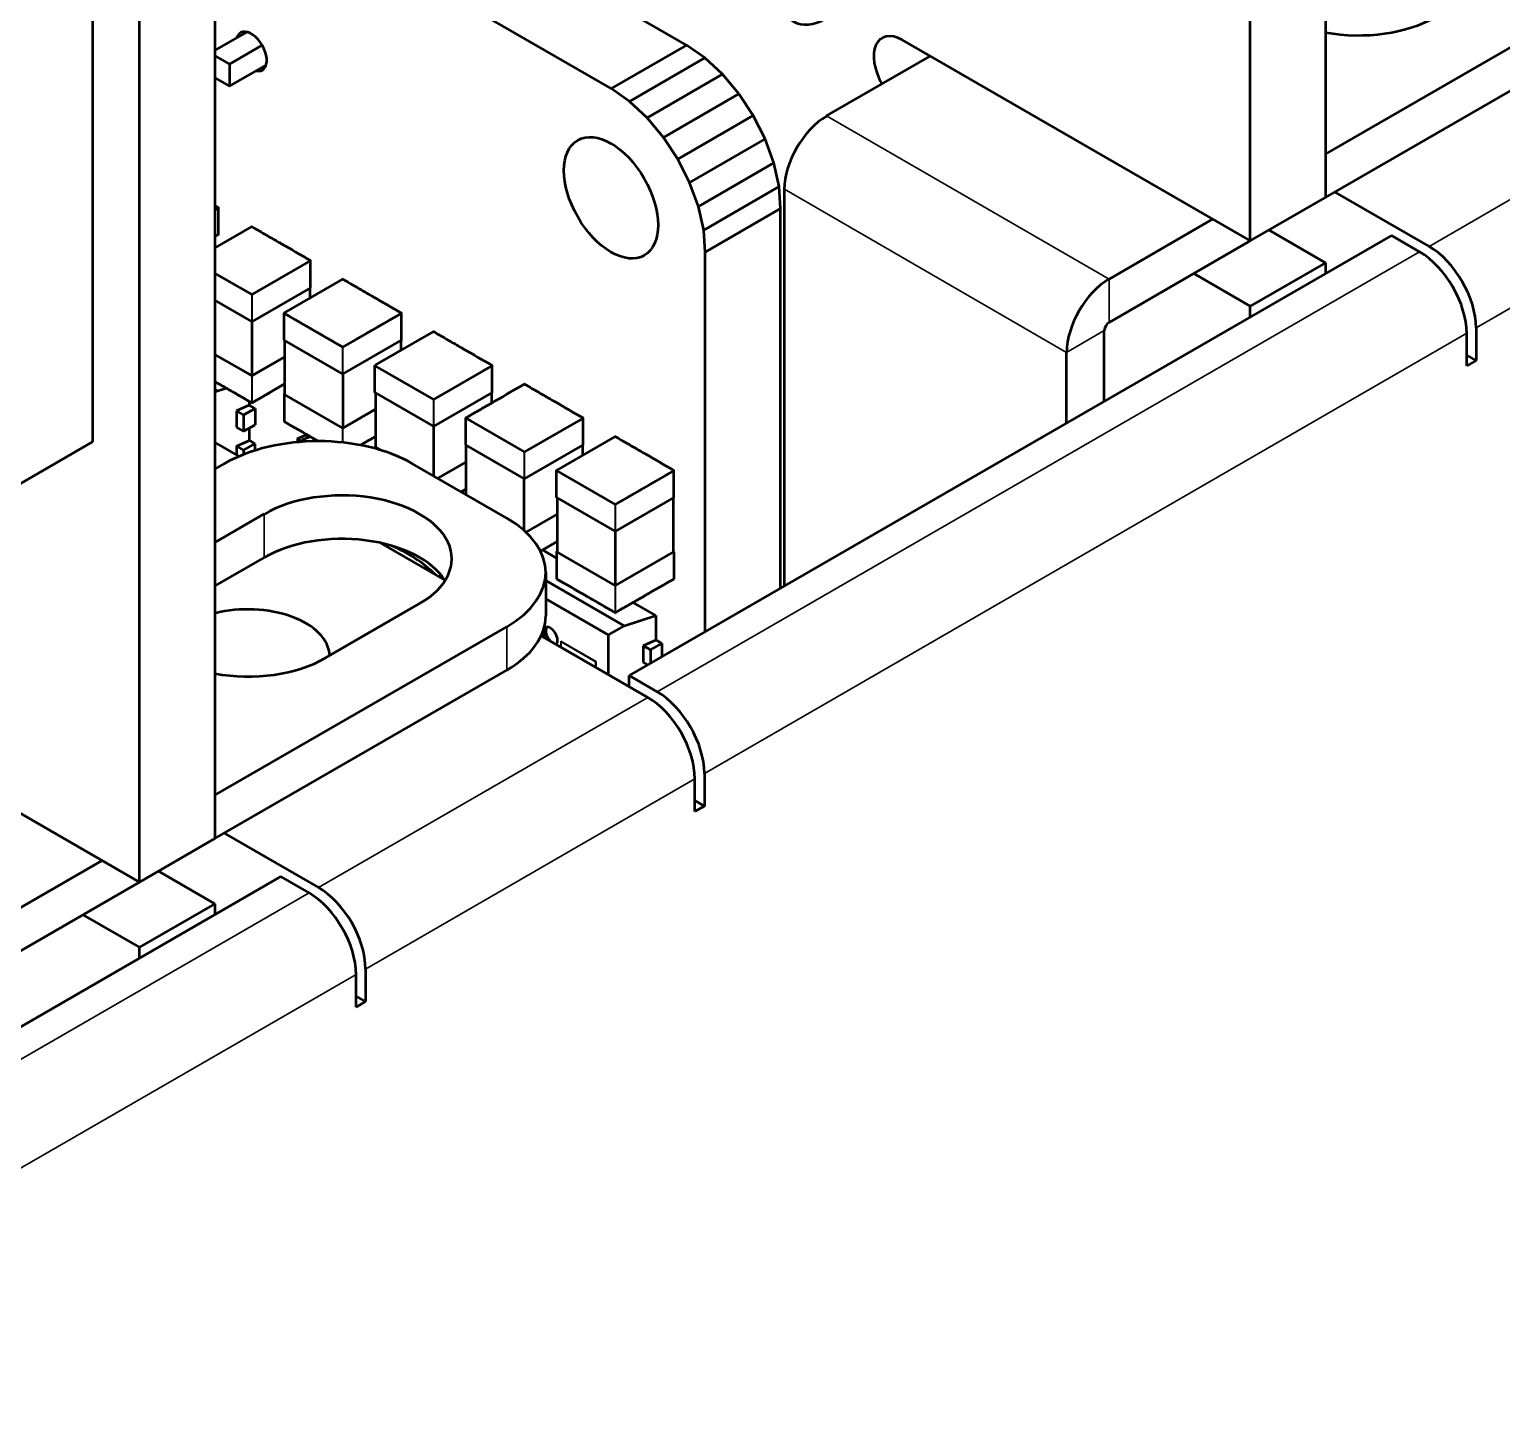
# Model space of a CAD drawing. Header units: millimetres. Extents: x 3100 to 5091, y 868 to 1900.
# Drawn here: x 4160.85 to 4182.97, y 1693.52 to 1714.33 of the extents above; entities that cross this region are included whole.
import ezdxf

# ---------------------------------------------------------------- set-up
doc = ezdxf.new("R2010")
doc.units = ezdxf.units.MM
doc.header["$LTSCALE"] = 1.8
doc.layers.add('외형선(ISO)', color=7, linetype='Continuous', lineweight=50)
doc.layers.add('좁은 외형선(ISO)', color=7, linetype='Continuous', lineweight=35)

msp = doc.modelspace()

# ---------------------------------------------------------------- linework, layer by layer
at = {"layer": '외형선(ISO)'}
for p, q in [((4180.328, 1725.361), (4180.328, 1711.807)), ((4179.196, 1711.154), (4179.196, 1724.708)), ((4161.801, 1719.564), (4161.801, 1708.133)), ((4170.725, 1714.098), (4161.801, 1719.249)), ((4169.592, 1713.444), (4161.801, 1717.941)), ((4163.64, 1715.726), (4163.64, 1702.172)), ((4162.508, 1701.519), (4162.508, 1715.073)), ((4180.328, 1712.46), (4184.712, 1714.991)), ((4163.64, 1714.016), (4164.121, 1714.294)), ((4173.964, 1714.175), (4179.196, 1711.154)), ((4180.328, 1711.807), (4184.712, 1714.338)), ((4163.64, 1713.936), (4163.858, 1713.81)), ((4164.351, 1714.095), (4163.858, 1713.81)), ((4170.725, 1714.098), (4169.592, 1713.444)), ((4171.002, 1713.906), (4169.869, 1713.252)), ((4171.002, 1713.906), (4170.725, 1714.098)), ((4171.269, 1713.659), (4171.002, 1713.906)), ((4172.832, 1713.032), (4174.388, 1713.93)), ((4163.858, 1713.81), (4163.858, 1713.478)), ((4163.858, 1713.478), (4164.409, 1713.796)), ((4163.64, 1713.604), (4163.858, 1713.478)), ((4171.269, 1713.659), (4170.135, 1713.005)), ((4171.514, 1713.366), (4171.269, 1713.659)), ((4169.869, 1713.252), (4169.592, 1713.444)), ((4170.135, 1713.005), (4169.869, 1713.252)), ((4171.514, 1713.366), (4170.381, 1712.711)), ((4171.73, 1713.037), (4171.514, 1713.366)), ((4171.73, 1713.037), (4170.596, 1712.383)), ((4171.906, 1712.687), (4171.73, 1713.037)), ((4170.381, 1712.711), (4170.135, 1713.005)), ((4170.596, 1712.383), (4170.381, 1712.711)), ((4171.906, 1712.687), (4170.773, 1712.032)), ((4172.038, 1712.327), (4171.906, 1712.687)), ((4170.773, 1712.032), (4170.596, 1712.383)), ((4172.038, 1712.327), (4170.904, 1711.673)), ((4172.118, 1711.972), (4172.038, 1712.327)), ((4170.904, 1711.673), (4170.773, 1712.032)), ((4172.118, 1711.972), (4170.985, 1711.318)), ((4172.139, 1711.641), (4172.118, 1711.972)), ((4172.196, 1705.969), (4172.196, 1711.93)), ((4179.196, 1711.154), (4180.328, 1711.807)), ((4180.469, 1711.889), (4181.883, 1711.072)), ((4163.64, 1711.623), (4163.693, 1711.653)), ((4163.694, 1711.255), (4163.694, 1711.655)), ((4170.985, 1711.318), (4170.904, 1711.673)), ((4172.139, 1711.641), (4171.006, 1710.986)), ((4172.139, 1705.936), (4172.139, 1711.641)), ((4177.075, 1710.582), (4178.631, 1711.481)), ((4164.192, 1711.369), (4163.64, 1711.05)), ((4163.692, 1711.251), (4163.64, 1711.221)), ((4171.006, 1710.986), (4170.985, 1711.318)), ((4179.479, 1711.317), (4180.328, 1710.827)), ((4181.318, 1711.236), (4169.862, 1704.622)), ((4177.075, 1709.929), (4179.196, 1711.154)), ((4181.742, 1710.991), (4181.318, 1711.236)), ((4164.199, 1710.348), (4165.076, 1710.854)), ((4165.077, 1710.456), (4165.077, 1710.856)), ((4171.006, 1705.282), (4171.006, 1710.986)), ((4180.328, 1710.827), (4179.196, 1710.174)), ((4180.328, 1710.827), (4180.328, 1710.664)), ((4163.64, 1710.667), (4164.192, 1710.348)), ((4165.557, 1710.581), (4164.68, 1710.074)), ((4179.196, 1710.174), (4178.348, 1710.664)), ((4165.075, 1710.452), (4164.198, 1709.946)), ((4165.072, 1710.301), (4165.072, 1710.451)), ((4164.193, 1709.946), (4163.64, 1710.265)), ((4179.196, 1710.011), (4179.196, 1710.174)), ((4164.195, 1709.945), (4164.195, 1709.13)), ((4164.678, 1709.668), (4164.679, 1710.071)), ((4164.68, 1710.066), (4165.557, 1709.56)), ((4165.564, 1709.56), (4166.441, 1710.066)), ((4166.442, 1709.668), (4166.442, 1710.068)), ((4166.922, 1709.792), (4166.045, 1709.286)), ((4177.004, 1708.745), (4177.004, 1709.807)), ((4182.449, 1709.276), (4182.449, 1709.766)), ((4182.59, 1709.848), (4182.59, 1709.358)), ((4165.558, 1709.157), (4164.681, 1709.664)), ((4164.687, 1709.66), (4164.687, 1708.846)), ((4166.44, 1709.664), (4165.563, 1709.157)), ((4166.437, 1709.512), (4166.437, 1709.662)), ((4176.438, 1708.419), (4176.438, 1709.48)), ((4164.195, 1709.13), (4163.64, 1709.45)), ((4164.687, 1709.414), (4164.195, 1709.13)), ((4166.043, 1708.88), (4166.044, 1709.283)), ((4166.045, 1709.278), (4166.922, 1708.771)), ((4166.929, 1708.771), (4167.806, 1709.278)), ((4167.807, 1708.88), (4167.807, 1709.28)), ((4182.59, 1709.358), (4182.449, 1709.439)), ((4182.59, 1709.358), (4182.449, 1709.276)), ((4164.192, 1708.723), (4163.64, 1709.042)), ((4165.56, 1709.157), (4165.56, 1708.341)), ((4163.64, 1708.923), (4163.677, 1708.901)), ((4163.677, 1708.901), (4163.64, 1708.88)), ((4163.677, 1708.901), (4163.807, 1708.944)), ((4164.687, 1709.005), (4164.199, 1708.723)), ((4164.678, 1708.844), (4164.678, 1708.441)), ((4164.681, 1708.848), (4164.687, 1708.851)), ((4164.683, 1708.848), (4164.687, 1708.85)), ((4165.56, 1708.341), (4164.683, 1708.848)), ((4166.923, 1708.369), (4166.046, 1708.875)), ((4166.052, 1708.872), (4166.052, 1708.057)), ((4167.805, 1708.875), (4166.928, 1708.369)), ((4167.802, 1708.722), (4167.802, 1708.874)), ((4164.153, 1708.688), (4163.963, 1708.602)), ((4163.963, 1708.602), (4163.963, 1708.357)), ((4164.071, 1708.539), (4163.963, 1708.602)), ((4164.071, 1708.539), (4164.242, 1708.637)), ((4164.153, 1708.744), (4164.153, 1708.688)), ((4164.242, 1708.637), (4164.153, 1708.688)), ((4164.242, 1708.637), (4164.242, 1708.393)), ((4166.052, 1708.625), (4165.56, 1708.341)), ((4167.802, 1708.721), (4167.802, 1708.721)), ((4164.071, 1708.539), (4164.071, 1708.294)), ((4164.071, 1708.294), (4164.242, 1708.393)), ((4165.194, 1708.144), (4164.68, 1708.441)), ((4166.925, 1708.368), (4166.925, 1707.624)), ((4167.408, 1708.092), (4167.408, 1708.492)), ((4167.41, 1708.49), (4168.287, 1707.983)), ((4169.171, 1708.493), (4168.294, 1707.987)), ((4169.172, 1708.091), (4169.172, 1708.494)), ((4164.071, 1708.294), (4163.963, 1708.357)), ((4163.963, 1708.071), (4164.153, 1708.157)), ((4164.153, 1708.342), (4164.153, 1708.157)), ((4164.153, 1708.158), (4164.241, 1708.107)), ((4164.882, 1708.186), (4165.002, 1708.238)), ((4164.882, 1708.186), (4164.882, 1708.13)), ((4164.931, 1708.149), (4164.882, 1708.186)), ((4164.913, 1708.133), (4164.95, 1708.166)), ((4165.08, 1708.208), (4164.95, 1708.166)), ((4164.95, 1708.166), (4164.997, 1708.139)), ((4165.052, 1708.2), (4165.002, 1708.238)), ((4165.082, 1708.209), (4165.082, 1708.209)), ((4166.052, 1708.217), (4165.825, 1708.086)), ((4169.652, 1708.215), (4168.775, 1707.709)), ((4161.801, 1708.133), (4156.145, 1704.867)), ((4163.64, 1708.127), (4164.003, 1707.917)), ((4163.963, 1708.071), (4163.963, 1707.94)), ((4163.963, 1708.071), (4164.071, 1708.008)), ((4164.071, 1708.008), (4164.241, 1708.107)), ((4164.071, 1708.008), (4164.071, 1707.945)), ((4164.241, 1708.107), (4164.241, 1708.005)), ((4165.837, 1708.083), (4165.831, 1708.087)), ((4166.043, 1708.055), (4166.043, 1708.036)), ((4166.046, 1708.06), (4166.052, 1708.063)), ((4166.048, 1708.059), (4166.052, 1708.061)), ((4166.135, 1708.009), (4166.048, 1708.059)), ((4167.411, 1708.087), (4168.288, 1707.581)), ((4167.413, 1707.342), (4167.413, 1708.086)), ((4168.293, 1707.581), (4169.169, 1708.087)), ((4169.163, 1708.084), (4169.163, 1707.933)), ((4163.64, 1707.725), (4163.781, 1707.806)), ((4168.024, 1706.99), (4166.61, 1707.806)), ((4167.413, 1707.835), (4166.987, 1707.589)), ((4168.773, 1707.303), (4168.774, 1707.706)), ((4170.537, 1707.303), (4170.537, 1707.703)), ((4168.286, 1706.803), (4168.287, 1707.581)), ((4168.775, 1707.701), (4169.652, 1707.195)), ((4169.659, 1707.195), (4170.536, 1707.701)), ((4167.413, 1707.426), (4167.34, 1707.384)), ((4169.653, 1706.792), (4168.776, 1707.299)), ((4168.782, 1707.295), (4168.782, 1706.48)), ((4170.535, 1707.298), (4169.658, 1706.792)), ((4170.532, 1706.482), (4170.532, 1707.297)), ((4163.64, 1706.622), (4164.382, 1707.051)), ((4168.782, 1707.049), (4168.313, 1706.778)), ((4166.124, 1706.617), (4167.096, 1706.056)), ((4168.782, 1706.636), (4168.532, 1706.492)), ((4169.655, 1706.792), (4169.655, 1705.976)), ((4164.382, 1706.398), (4163.64, 1705.969)), ((4166.369, 1706.551), (4166.536, 1706.454)), ((4166.498, 1706.504), (4166.498, 1706.477)), ((4168.773, 1706.388), (4168.562, 1706.51)), ((4168.773, 1706.478), (4168.773, 1706.075)), ((4168.776, 1706.483), (4168.782, 1706.486)), ((4168.778, 1706.483), (4168.782, 1706.485)), ((4169.655, 1705.976), (4168.778, 1706.483)), ((4170.532, 1706.482), (4169.655, 1705.976)), ((4170.532, 1706.484), (4170.534, 1706.483)), ((4170.537, 1706.478), (4170.537, 1706.078)), ((4168.61, 1706.173), (4168.61, 1705.52)), ((4167.022, 1706.154), (4167.022, 1706.099)), ((4168.61, 1706.052), (4169.789, 1705.371)), ((4169.652, 1705.57), (4168.775, 1706.076)), ((4170.535, 1706.076), (4169.659, 1705.57)), ((4169.551, 1705.234), (4168.61, 1705.777)), ((4170.266, 1705.526), (4169.926, 1705.722)), ((4166.716, 1705.704), (4165.302, 1704.887)), ((4169.789, 1705.371), (4170.266, 1705.526)), ((4170.266, 1705.526), (4170.266, 1705.157)), ((4163.64, 1702.826), (4168.024, 1705.357)), ((4169.789, 1705.371), (4169.551, 1705.234)), ((4168.542, 1705.221), (4170.145, 1704.295)), ((4169.551, 1705.234), (4169.551, 1704.638)), ((4170.266, 1705.157), (4170.075, 1705.071)), ((4170.075, 1705.071), (4170.075, 1704.826)), ((4170.183, 1705.009), (4170.075, 1705.071)), ((4170.183, 1705.009), (4170.354, 1705.107)), ((4170.354, 1705.107), (4170.266, 1705.158)), ((4170.354, 1705.107), (4170.354, 1704.906)), ((4170.183, 1705.009), (4170.183, 1704.807)), ((4163.64, 1702.172), (4168.024, 1704.704)), ((4169.862, 1704.459), (4169.862, 1704.622)), ((4169.862, 1704.622), (4170.287, 1704.377)), ((4170.146, 1704.786), (4170.075, 1704.826)), ((4157.276, 1704.54), (4162.508, 1701.519)), ((4170.852, 1702.581), (4170.852, 1703.071)), ((4170.994, 1703.152), (4170.994, 1702.662)), ((4170.994, 1702.662), (4170.852, 1702.744)), ((4170.994, 1702.662), (4170.852, 1702.581)), ((4163.781, 1702.254), (4165.195, 1701.438)), ((4162.508, 1701.519), (4163.64, 1702.172)), ((4160.387, 1700.948), (4161.943, 1701.846)), ((4164.63, 1701.601), (4153.175, 1694.987)), ((4160.387, 1700.295), (4162.508, 1701.519)), ((4162.791, 1701.683), (4163.64, 1701.193)), ((4165.054, 1701.356), (4164.63, 1701.601)), ((4163.64, 1701.193), (4162.508, 1700.539)), ((4163.64, 1701.193), (4163.64, 1701.029)), ((4162.508, 1700.539), (4161.66, 1701.029)), ((4162.508, 1700.376), (4162.508, 1700.539)), ((4165.903, 1700.213), (4165.903, 1699.723)), ((4165.761, 1699.641), (4165.761, 1700.131)), ((4165.903, 1699.723), (4165.761, 1699.805)), ((4165.903, 1699.723), (4165.761, 1699.641))]:
    msp.add_line(p, q, dxfattribs=at)
for centre, start, end in [((4163.689, 1711.655), 359.9906, 59.9722), ((4163.689, 1711.255), 300, 359.9906), ((4165.072, 1710.856), 359.9906, 59.9722), ((4165.072, 1710.456), 300, 359.9906), ((4164.195, 1709.95), 239.9906, 300), ((4166.437, 1710.068), 359.9906, 59.9722), ((4164.683, 1709.668), 179.9906, 239.9906), ((4166.437, 1709.668), 300, 359.9906), ((4167.802, 1709.28), 359.9906, 59.9722), ((4165.56, 1709.162), 239.9906, 300), ((4164.683, 1708.844), 120, 179.9906), ((4166.048, 1708.88), 179.9906, 239.9906), ((4167.802, 1708.88), 300, 359.9906), ((4168.29, 1708.998), 60.0533, 119.9816), ((4164.195, 1708.725), 240.0185, 299.9373), ((4166.925, 1708.373), 239.9906, 300), ((4167.413, 1708.492), 120.0626, 179.9906), ((4166.048, 1708.055), 120, 179.9906), ((4167.413, 1708.092), 179.9906, 239.9906), ((4169.167, 1708.091), 300, 359.9906), ((4170.532, 1707.703), 359.9906, 59.9722), ((4168.29, 1707.585), 239.9906, 300), ((4168.778, 1707.303), 179.9906, 239.9906), ((4170.532, 1707.303), 300, 359.9906), ((4169.655, 1706.797), 239.9906, 300), ((4168.778, 1706.478), 120, 179.9906), ((4170.532, 1706.478), 359.9906, 59.9906), ((4170.532, 1706.078), 300.0184, 359.9906), ((4169.655, 1705.572), 240.0185, 299.9373)]:
    msp.add_arc(centre, 0.005, start, end, dxfattribs=at)
for centre, major_axis, start_param, end_param in [((4172.832, 1715.318), (-0.5, -0.866), 5.497787, 7.068583), ((4180.823, 1715.196), (-1.65, 0), 1.26612, 2.356194), ((4164.189, 1714.001), (0.163, -0.281), 5.796125, 9.909717), ((4173.964, 1713.685), (-0.3, 0.52), 5.497787, 7.853982), ((4172.832, 1712.297), (0.45, 0.779), 0.785398, 2.356194), ((4181.883, 1710.256), (0.5, -0.866), 0.785398, 2.356194), ((4181.742, 1710.174), (-0.5, 0.866), 3.926991, 5.497787), ((4177.075, 1709.848), (0.45, 0.779), 0.785398, 2.356194), ((4177.075, 1709.848), (0.05, 0.0866), 0.785398, 2.356194), ((4165.195, 1706.99), (2, 0), 0.785398, 2.356194), ((4165.549, 1706.377), (1.65, 0), 5.497787, 8.63938), ((4166.61, 1706.173), (2, 0), 5.497787, 7.068583), ((4165.549, 1705.724), (1.65, 0), 0.349938, 2.356194), ((4163.286, 1700.825), (3.25, 5.629), 6.141288, 6.353854), ((4164.135, 1704.908), (1.23, 0), 0.022059, 1.985132), ((4166.61, 1705.52), (2, 0), 5.497787, 6.283185), ((4168.684, 1705.213), (0.075, -0.13), 0.133335, 4.579054), ((4168.719, 1705.234), (-0.075, 0.13), 0.237941, 2.008501), ((4168.719, 1705.234), (0.075, -0.13), 5.845481, 6.045244), ((4164.135, 1705.561), (-1.65, 0), 1.26612, 2.356194), ((4170.145, 1703.479), (-0.5, 0.866), 3.926991, 5.497787), ((4170.287, 1703.561), (0.5, -0.866), 0.785398, 2.356194), ((4165.054, 1700.539), (-0.5, 0.866), 3.926991, 5.497787), ((4165.195, 1700.621), (0.5, -0.866), 0.785398, 2.356194)]:
    msp.add_ellipse(centre, major_axis=major_axis, ratio=0.57735, start_param=start_param, end_param=end_param, dxfattribs=at)
msp.add_ellipse((4169.591, 1711.803), major_axis=(0.5, -0.866), ratio=0.57735, dxfattribs=at)
for points in [[(4163.64, 1711.689), (4163.657, 1711.679), (4163.674, 1711.669), (4163.692, 1711.659)], [(4164.195, 1711.369), (4164.194, 1711.369), (4164.193, 1711.37), (4164.192, 1711.369)], [(4165.56, 1710.58), (4165.559, 1710.581), (4165.558, 1710.581), (4165.557, 1710.581)], [(4166.925, 1709.792), (4166.924, 1709.793), (4166.923, 1709.793), (4166.922, 1709.792)], [(4169.171, 1708.493), (4169.172, 1708.494), (4169.172, 1708.494), (4169.172, 1708.494)], [(4169.655, 1708.215), (4169.654, 1708.216), (4169.653, 1708.216), (4169.652, 1708.215)]]:
    msp.add_open_spline(points, degree=3, dxfattribs=at)
for points, knots in [([(4164.195, 1711.369), (4164.269, 1711.326), (4164.342, 1711.284), (4164.47, 1711.21), (4164.525, 1711.178), (4164.59, 1711.141), (4164.601, 1711.135), (4164.616, 1711.126), (4164.621, 1711.123), (4164.63, 1711.118), (4164.635, 1711.115), (4164.785, 1711.029), (4164.93, 1710.945), (4165.075, 1710.861)], [0, 0, 0, 0, 0.0310884, 0.0310884, 0.0544048, 0.0544048, 0.0587766, 0.0587766, 0.0608259, 0.0608259, 0.0628111, 0.0628111, 0.1243539, 0.1243539, 0.1243539, 0.1243539]), ([(4165.56, 1710.58), (4165.634, 1710.538), (4165.707, 1710.496), (4165.835, 1710.422), (4165.89, 1710.39), (4165.955, 1710.352), (4165.966, 1710.346), (4165.981, 1710.338), (4165.986, 1710.335), (4165.995, 1710.329), (4166, 1710.327), (4166.15, 1710.24), (4166.295, 1710.156), (4166.44, 1710.072)], [0, 0, 0, 0, 0.0310884, 0.0310884, 0.0544048, 0.0544048, 0.0587766, 0.0587766, 0.0608259, 0.0608259, 0.0628111, 0.0628111, 0.1243539, 0.1243539, 0.1243539, 0.1243539]), ([(4164.68, 1710.074), (4164.679, 1710.074), (4164.678, 1710.072), (4164.679, 1710.071), (4164.679, 1710.07), (4164.679, 1710.069), (4164.679, 1710.068), (4164.679, 1710.068), (4164.679, 1710.068), (4164.679, 1710.067), (4164.68, 1710.067), (4164.68, 1710.067), (4164.68, 1710.067), (4164.68, 1710.067), (4164.68, 1710.067), (4164.68, 1710.066), (4164.68, 1710.066), (4164.68, 1710.066), (4164.68, 1710.066), (4164.68, 1710.066), (4164.68, 1710.066), (4164.68, 1710.066)], [0.0000000028, 0.0000000028, 0.0000000028, 0.0000000028, 0.0004738719, 0.0004738719, 0.0004738719, 0.0007108064, 0.0007108064, 0.0007108064, 0.0008292737, 0.0008292737, 0.0008292737, 0.0008885073, 0.0008885073, 0.0008885073, 0.0009181242, 0.0009181242, 0.0009181242, 0.0009329326, 0.0009329326, 0.0009329326, 0.000947741, 0.000947741, 0.000947741, 0.000947741]), ([(4166.925, 1709.792), (4166.999, 1709.75), (4167.072, 1709.707), (4167.2, 1709.633), (4167.255, 1709.602), (4167.32, 1709.564), (4167.331, 1709.558), (4167.346, 1709.549), (4167.351, 1709.547), (4167.36, 1709.541), (4167.365, 1709.538), (4167.515, 1709.452), (4167.66, 1709.368), (4167.805, 1709.284)], [0, 0, 0, 0, 0.0310884, 0.0310884, 0.0544048, 0.0544048, 0.0587766, 0.0587766, 0.0608259, 0.0608259, 0.0628111, 0.0628111, 0.1243539, 0.1243539, 0.1243539, 0.1243539]), ([(4166.045, 1709.286), (4166.044, 1709.285), (4166.043, 1709.284), (4166.044, 1709.282), (4166.044, 1709.281), (4166.044, 1709.281), (4166.044, 1709.28), (4166.044, 1709.28), (4166.044, 1709.279), (4166.044, 1709.279), (4166.045, 1709.279), (4166.045, 1709.279), (4166.045, 1709.278), (4166.045, 1709.278), (4166.045, 1709.278), (4166.045, 1709.278), (4166.045, 1709.278), (4166.045, 1709.278), (4166.045, 1709.278), (4166.045, 1709.278), (4166.045, 1709.278), (4166.045, 1709.278)], [0.0000000028, 0.0000000028, 0.0000000028, 0.0000000028, 0.0004738719, 0.0004738719, 0.0004738719, 0.0007108064, 0.0007108064, 0.0007108064, 0.0008292737, 0.0008292737, 0.0008292737, 0.0008885073, 0.0008885073, 0.0008885073, 0.0009181242, 0.0009181242, 0.0009181242, 0.0009329326, 0.0009329326, 0.0009329326, 0.000947741, 0.000947741, 0.000947741, 0.000947741]), ([(4164.193, 1708.721), (4164.119, 1708.763), (4164.046, 1708.806), (4163.918, 1708.88), (4163.863, 1708.911), (4163.798, 1708.949), (4163.787, 1708.955), (4163.772, 1708.964), (4163.767, 1708.966), (4163.758, 1708.972), (4163.753, 1708.975), (4163.712, 1708.998), (4163.676, 1709.019), (4163.64, 1709.04)], [0, 0, 0, 0, 0.03108835, 0.03108835, 0.05440463, 0.05440463, 0.05877643, 0.05877643, 0.06082571, 0.06082571, 0.06281096, 0.06281096, 0.0781672, 0.0781672, 0.0781672, 0.0781672]), ([(4164.687, 1709.003), (4164.67, 1708.994), (4164.653, 1708.984), (4164.631, 1708.971), (4164.627, 1708.969), (4164.481, 1708.884), (4164.339, 1708.803), (4164.198, 1708.721)], [0.05479997, 0.05479997, 0.05479997, 0.05479997, 0.06200025, 0.06200025, 0.06393776, 0.06393776, 0.1240006, 0.1240006, 0.1240006, 0.1240006]), ([(4167.411, 1708.496), (4167.557, 1708.581), (4167.703, 1708.665), (4167.854, 1708.752), (4167.858, 1708.755), (4168.005, 1708.839), (4168.146, 1708.921), (4168.288, 1709.002)], [0, 0, 0, 0, 0.0620003, 0.0620003, 0.0639378, 0.0639378, 0.1240006, 0.1240006, 0.1240006, 0.1240006]), ([(4168.293, 1709.002), (4168.366, 1708.96), (4168.439, 1708.918), (4168.568, 1708.844), (4168.622, 1708.812), (4168.688, 1708.774), (4168.698, 1708.768), (4168.713, 1708.76), (4168.718, 1708.757), (4168.728, 1708.751), (4168.732, 1708.749), (4168.882, 1708.662), (4169.027, 1708.578), (4169.172, 1708.494)], [0, 0, 0, 0, 0.0310884, 0.0310884, 0.0544047, 0.0544047, 0.0587765, 0.0587765, 0.0608258, 0.0608258, 0.0628111, 0.0628111, 0.1243538, 0.1243538, 0.1243538, 0.1243538]), ([(4164.68, 1708.441), (4164.68, 1708.441), (4164.68, 1708.441), (4164.68, 1708.441), (4164.679, 1708.441), (4164.678, 1708.441), (4164.678, 1708.441)], [-0.0000046349, -0.0000046349, -0.0000046349, -0.0000046349, 0.0000103556, 0.0000103556, 0.0000103556, 0.000523646, 0.000523646, 0.000523646, 0.000523646]), ([(4165.19, 1708.144), (4165.185, 1708.148), (4165.179, 1708.151), (4165.163, 1708.161), (4165.152, 1708.167), (4165.137, 1708.175), (4165.132, 1708.178), (4165.123, 1708.184), (4165.118, 1708.186), (4164.968, 1708.273), (4164.823, 1708.357), (4164.678, 1708.441)], [0.05191787, 0.05191787, 0.05191787, 0.05191787, 0.05440463, 0.05440463, 0.05877643, 0.05877643, 0.06082571, 0.06082571, 0.06281096, 0.06281096, 0.12435351, 0.12435351, 0.12435351, 0.12435351]), ([(4166.052, 1708.215), (4166.035, 1708.205), (4166.018, 1708.195), (4165.996, 1708.183), (4165.992, 1708.18), (4165.934, 1708.147), (4165.881, 1708.116), (4165.827, 1708.085)], [0.05480035, 0.05480035, 0.05480035, 0.05480035, 0.06200025, 0.06200025, 0.06393776, 0.06393776, 0.08655749, 0.08655749, 0.08655749, 0.08655749]), ([(4169.655, 1708.215), (4169.729, 1708.173), (4169.802, 1708.131), (4169.93, 1708.057), (4169.985, 1708.025), (4170.05, 1707.987), (4170.061, 1707.981), (4170.076, 1707.973), (4170.081, 1707.97), (4170.09, 1707.964), (4170.095, 1707.962), (4170.245, 1707.875), (4170.39, 1707.791), (4170.535, 1707.707)], [0, 0, 0, 0, 0.0310884, 0.0310884, 0.0544048, 0.0544048, 0.0587766, 0.0587766, 0.0608259, 0.0608259, 0.0628111, 0.0628111, 0.1243539, 0.1243539, 0.1243539, 0.1243539]), ([(4168.287, 1707.983), (4168.287, 1707.983), (4168.287, 1707.983), (4168.287, 1707.983), (4168.288, 1707.984), (4168.292, 1707.986), (4168.294, 1707.987)], [-0.0000046349, -0.0000046349, -0.0000046349, -0.0000046349, 0.0000103556, 0.0000103556, 0.0000103556, 0.0009547571, 0.0009547571, 0.0009547571, 0.0009547571]), ([(4168.775, 1707.709), (4168.774, 1707.709), (4168.773, 1707.707), (4168.774, 1707.705), (4168.774, 1707.705), (4168.774, 1707.704), (4168.774, 1707.703), (4168.774, 1707.703), (4168.774, 1707.702), (4168.774, 1707.702), (4168.775, 1707.702), (4168.775, 1707.702), (4168.775, 1707.702), (4168.775, 1707.701), (4168.775, 1707.701), (4168.775, 1707.701), (4168.775, 1707.701), (4168.775, 1707.701), (4168.775, 1707.701), (4168.775, 1707.701), (4168.775, 1707.701), (4168.775, 1707.701)], [0.0000000028, 0.0000000028, 0.0000000028, 0.0000000028, 0.0004738719, 0.0004738719, 0.0004738719, 0.0007108064, 0.0007108064, 0.0007108064, 0.0008292737, 0.0008292737, 0.0008292737, 0.0008885073, 0.0008885073, 0.0008885073, 0.0009181242, 0.0009181242, 0.0009181242, 0.0009329326, 0.0009329326, 0.0009329326, 0.000947741, 0.000947741, 0.000947741, 0.000947741]), ([(4167.413, 1707.424), (4167.397, 1707.415), (4167.382, 1707.406), (4167.361, 1707.395), (4167.357, 1707.392), (4167.349, 1707.387), (4167.346, 1707.385), (4167.342, 1707.383)], [0.05531646, 0.05531646, 0.05531646, 0.05531646, 0.06200025, 0.06200025, 0.06393776, 0.06393776, 0.06537123, 0.06537123, 0.06537123, 0.06537123]), ([(4168.775, 1706.076), (4168.775, 1706.076), (4168.775, 1706.076), (4168.775, 1706.076), (4168.774, 1706.076), (4168.773, 1706.076), (4168.773, 1706.076)], [-0.0000046349, -0.0000046349, -0.0000046349, -0.0000046349, 0.0000103556, 0.0000103556, 0.0000103556, 0.000523646, 0.000523646, 0.000523646, 0.000523646]), ([(4169.653, 1705.568), (4169.579, 1705.61), (4169.506, 1705.652), (4169.378, 1705.726), (4169.323, 1705.758), (4169.258, 1705.795), (4169.247, 1705.801), (4169.232, 1705.81), (4169.227, 1705.813), (4169.218, 1705.818), (4169.213, 1705.821), (4169.063, 1705.908), (4168.918, 1705.992), (4168.773, 1706.075)], [0, 0, 0, 0, 0.0310883, 0.0310883, 0.0544046, 0.0544046, 0.0587764, 0.0587764, 0.0608257, 0.0608257, 0.062811, 0.062811, 0.1243535, 0.1243535, 0.1243535, 0.1243535]), ([(4170.534, 1706.074), (4170.388, 1705.989), (4170.242, 1705.905), (4170.091, 1705.818), (4170.087, 1705.815), (4169.941, 1705.731), (4169.799, 1705.649), (4169.658, 1705.568)], [0, 0, 0, 0, 0.0620003, 0.0620003, 0.0639378, 0.0639378, 0.1240006, 0.1240006, 0.1240006, 0.1240006])]:
    msp.add_open_spline(points, degree=3, knots=knots, dxfattribs=at)
at = {"layer": '좁은 외형선(ISO)'}
for p, q in [((4186.833, 1713.93), (4181.883, 1711.072)), ((4172.832, 1713.032), (4177.075, 1710.582)), ((4182.59, 1709.848), (4187.54, 1712.705)), ((4172.196, 1711.93), (4176.438, 1709.48)), ((4163.693, 1711.653), (4163.693, 1711.253)), ((4163.693, 1711.253), (4163.64, 1711.223)), ((4165.076, 1710.854), (4165.076, 1710.454)), ((4181.742, 1710.991), (4170.287, 1704.377)), ((4177.075, 1710.582), (4177.075, 1709.929)), ((4165.076, 1710.454), (4164.199, 1709.948)), ((4164.192, 1709.948), (4163.64, 1710.267)), ((4164.192, 1710.348), (4164.192, 1709.948)), ((4164.199, 1709.948), (4164.199, 1710.348)), ((4164.68, 1709.666), (4164.68, 1710.066)), ((4166.441, 1710.066), (4166.441, 1709.666)), ((4170.994, 1703.152), (4182.449, 1709.766)), ((4176.438, 1709.48), (4177.004, 1709.807)), ((4165.557, 1709.16), (4164.68, 1709.666)), ((4165.557, 1709.56), (4165.557, 1709.16)), ((4166.441, 1709.666), (4165.564, 1709.16)), ((4165.564, 1709.16), (4165.564, 1709.56)), ((4163.64, 1709.442), (4164.192, 1709.123)), ((4164.199, 1709.123), (4164.687, 1709.405)), ((4166.045, 1708.878), (4166.045, 1709.278)), ((4167.806, 1709.278), (4167.806, 1708.878)), ((4164.192, 1709.123), (4164.192, 1708.723)), ((4164.199, 1708.723), (4164.199, 1709.123)), ((4164.68, 1708.441), (4164.68, 1708.842)), ((4164.68, 1708.842), (4165.557, 1708.335)), ((4166.922, 1708.371), (4166.045, 1708.878)), ((4167.806, 1708.878), (4166.929, 1708.371)), ((4165.564, 1708.335), (4166.052, 1708.617)), ((4166.922, 1708.771), (4166.922, 1708.371)), ((4166.929, 1708.371), (4166.929, 1708.771)), ((4167.41, 1708.09), (4167.41, 1708.49)), ((4169.171, 1708.493), (4169.171, 1708.089)), ((4165.557, 1708.335), (4165.557, 1708.126)), ((4165.564, 1708.125), (4165.564, 1708.335)), ((4166.045, 1708.035), (4166.045, 1708.053)), ((4166.045, 1708.053), (4166.106, 1708.018)), ((4168.287, 1707.583), (4167.41, 1708.09)), ((4168.287, 1707.983), (4168.287, 1707.583)), ((4169.171, 1708.089), (4168.294, 1707.583)), ((4168.294, 1707.583), (4168.294, 1707.987)), ((4166.994, 1707.584), (4167.413, 1707.827)), ((4168.775, 1707.301), (4168.775, 1707.701)), ((4170.536, 1707.701), (4170.536, 1707.301)), ((4169.652, 1706.795), (4168.775, 1707.301)), ((4170.536, 1707.301), (4169.659, 1706.795)), ((4164.382, 1707.051), (4164.382, 1706.398)), ((4168.319, 1706.773), (4168.782, 1707.041)), ((4169.652, 1707.195), (4169.652, 1706.795)), ((4169.659, 1706.795), (4169.659, 1707.195)), ((4168.775, 1706.076), (4168.775, 1706.476)), ((4168.775, 1706.476), (4169.652, 1705.97)), ((4169.659, 1705.97), (4170.535, 1706.476)), ((4170.535, 1706.476), (4170.535, 1706.076)), ((4169.652, 1705.97), (4169.652, 1705.57)), ((4169.659, 1705.57), (4169.659, 1705.97)), ((4168.024, 1705.357), (4168.024, 1704.704)), ((4168.836, 1705.051), (4168.836, 1705.141)), ((4168.836, 1705.141), (4169.367, 1704.835)), ((4168.843, 1705.047), (4168.843, 1705.129)), ((4168.843, 1705.129), (4169.36, 1704.83)), ((4169.36, 1704.83), (4169.36, 1704.749)), ((4169.367, 1704.835), (4169.367, 1704.745)), ((4170.145, 1704.295), (4165.195, 1701.438)), ((4165.903, 1700.213), (4170.852, 1703.071)), ((4165.054, 1701.356), (4153.599, 1694.742)), ((4154.306, 1693.518), (4165.761, 1700.131))]:
    msp.add_line(p, q, dxfattribs=at)
for centre, major_axis, ratio, start_param, end_param in [((3989.156, 1406.427), (170.559, 307.488), 0.816532, 6.26727, 6.267468), ((3989.619, 1608.712), (301.967, 175.754), 0.004955, 0.953533, 0.953733), ((4163.689, 1711.655), (0.005, 0), 0.57746, 5.497882, 6.283185), ((4163.689, 1711.255), (0.0025, -0.00433), 0.57735, 0, 0.785208), ((4163.689, 1711.255), (0.005, 0), 0.57746, 5.497882, 6.283185), ((3990.539, 1405.628), (170.559, 307.488), 0.816532, 6.26727, 6.27081), ((3991.002, 1607.913), (301.967, 175.754), 0.004955, 0.953533, 0.957082), ((4165.072, 1710.856), (0.005, 0), 0.57746, 5.497882, 6.283185), ((4337.967, 1609.095), (302.247, -175.084), 0.001809, 2.184368, 2.186616), ((3991.904, 1404.84), (170.559, 307.488), 0.816532, 6.26727, 6.27081), ((4165.072, 1710.456), (0.0025, -0.00433), 0.57735, 0, 0.785208), ((4165.072, 1710.456), (0.005, 0), 0.57746, 5.497882, 6.283185), ((4164.195, 1710.35), (0.005, 0), 0.57746, 3.927086, 5.498229), ((4164.195, 1709.95), (0.005, 0), 0.57746, 3.927086, 5.497882), ((4164.195, 1709.95), (-0.0025, -0.00433), 0.577241, 5.497882, 6.283185), ((4164.195, 1709.95), (0.0025, -0.00433), 0.57735, 0, 0.785208), ((4339.332, 1608.307), (302.247, -175.084), 0.001809, 2.184368, 2.187932), ((3992.367, 1607.124), (301.967, 175.754), 0.004955, 0.953533, 0.957082), ((4166.437, 1710.068), (0.005, 0), 0.57746, 5.497882, 6.283185), ((3993.269, 1404.052), (170.559, 307.488), 0.816532, 6.26727, 6.27081), ((4164.683, 1709.668), (-0.005, 0), 0.57746, 0, 0.785493), ((4164.683, 1709.668), (-0.0025, -0.00433), 0.577241, 5.497882, 6.283185), ((4165.56, 1709.562), (0.005, 0), 0.57746, 3.927086, 5.498229), ((4166.437, 1709.668), (0.0025, -0.00433), 0.57735, 0, 0.785208), ((4166.437, 1709.668), (0.005, 0), 0.57746, 5.497882, 6.283185), ((4340.697, 1607.518), (302.247, -175.084), 0.001809, 2.184368, 2.187932), ((3993.732, 1606.336), (301.967, 175.754), 0.004955, 0.953533, 0.957082), ((4167.802, 1709.28), (0.005, 0), 0.57746, 5.497882, 6.283185), ((4164.195, 1709.126), (0.0025, 0.00433), 0.577241, 0.785493, 2.356289), ((4164.195, 1709.126), (-0.005, 0), 0.57746, 0.785493, 2.356289), ((4164.195, 1709.126), (0.0025, -0.00433), 0.57735, 0.785208, 2.356005), ((4165.56, 1709.162), (0.005, 0), 0.57746, 3.927086, 5.497882), ((4165.56, 1709.162), (-0.0025, -0.00433), 0.577241, 5.497882, 6.283185), ((4165.56, 1709.162), (0.0025, -0.00433), 0.57735, 0, 0.785208), ((4164.683, 1708.844), (-0.005, 0), 0.57746, 0, 0.785493), ((4164.683, 1708.844), (0.0025, 0.00433), 0.577241, 0.785493, 2.356289), ((4164.683, 1708.844), (-0.0025, 0.00433), 0.57735, 5.497597, 6.283185), ((4166.048, 1708.88), (-0.005, 0), 0.57746, 0, 0.785493), ((4166.048, 1708.88), (-0.0025, -0.00433), 0.577241, 5.497882, 6.283185), ((4341.581, 1408.551), (-174.344, 299.843), 0.816496, 6.278891, 6.282466), ((4167.802, 1708.88), (0.0025, -0.00433), 0.57735, 0, 0.785208), ((4167.802, 1708.88), (0.005, 0), 0.57746, 5.497882, 6.283185), ((3980.964, 1397.511), (199.56, 303.969), 0.816131, 0.044965, 0.048389), ((4164.195, 1708.725), (-0.005, 0), 0.57746, 0.785245, 2.356289), ((4166.925, 1708.773), (0.005, 0), 0.57746, 3.927086, 5.498229), ((4166.925, 1708.373), (0.005, 0), 0.57746, 3.927086, 5.497882), ((4166.925, 1708.373), (-0.0025, -0.00433), 0.577241, 5.497882, 6.283185), ((4166.925, 1708.373), (0.0025, -0.00433), 0.57735, 0, 0.785208), ((4167.413, 1708.492), (-0.005, 0), 0.57746, 0, 0.785741), ((4342.071, 1607.412), (-301.917, 174.498), 0.000419, 5.325944, 5.329515), ((4165.56, 1708.337), (0.0025, 0.00433), 0.577241, 0.785493, 2.356289), ((4165.56, 1708.337), (-0.005, 0), 0.57746, 0.785493, 2.356289), ((4165.56, 1708.337), (0.0025, -0.00433), 0.57735, 0.785208, 2.356005), ((3995.999, 1402.475), (170.559, 307.488), 0.816532, 6.26727, 6.27081), ((4166.048, 1708.055), (-0.005, 0), 0.57746, 0, 0.785493), ((4166.048, 1708.055), (0.0025, 0.00433), 0.577241, 0.785493, 2.356289), ((4166.048, 1708.055), (-0.0025, 0.00433), 0.57735, 5.497597, 6.283185), ((4167.413, 1708.092), (-0.005, 0), 0.57746, 0, 0.785493), ((4167.413, 1708.092), (-0.0025, -0.00433), 0.577241, 5.497882, 6.283185), ((4169.167, 1708.091), (0.0025, -0.00433), 0.57735, 0, 0.785209), ((4169.167, 1708.091), (0.005, 0), 0.57746, 5.497882, 6.283185), ((4343.427, 1605.942), (302.247, -175.084), 0.001809, 2.184368, 2.187932), ((3996.462, 1604.759), (301.967, 175.754), 0.004955, 0.953533, 0.957082), ((4170.532, 1707.703), (0.005, 0), 0.57746, 5.497882, 6.283185), ((4168.29, 1707.585), (0.005, 0), 0.57746, 3.927086, 5.497882), ((4168.29, 1707.585), (-0.0025, -0.00433), 0.577241, 5.497882, 6.283185), ((4168.29, 1707.585), (0.0025, -0.00433), 0.57735, 0, 0.785209), ((4168.778, 1707.303), (-0.005, 0), 0.57746, 0, 0.785493), ((4168.778, 1707.303), (-0.0025, -0.00433), 0.577241, 5.497882, 6.283185), ((4170.532, 1707.303), (0.0025, -0.00433), 0.57735, 0, 0.785208), ((4170.532, 1707.303), (0.005, 0), 0.57746, 5.497882, 6.283185), ((4169.655, 1707.197), (0.005, 0), 0.57746, 3.927086, 5.498229), ((4169.655, 1706.797), (0.005, 0), 0.57746, 3.927086, 5.497882), ((4169.655, 1706.797), (-0.0025, -0.00433), 0.577241, 5.497882, 6.283185), ((4169.655, 1706.797), (0.0025, -0.00433), 0.57735, 0, 0.785208), ((4168.778, 1706.478), (-0.005, 0), 0.57746, 0, 0.785493), ((4168.778, 1706.478), (0.0025, 0.00433), 0.577241, 0.785493, 2.356289), ((4168.778, 1706.478), (-0.0025, 0.00433), 0.57735, 5.497597, 6.283185), ((4170.532, 1706.478), (0.0025, 0.00433), 0.577241, 0, 0.785493), ((4170.532, 1706.478), (-0.0025, 0.00433), 0.57735, 3.926801, 5.497597), ((4170.532, 1706.478), (0.005, 0), 0.57746, 5.497882, 6.283185), ((4169.655, 1705.972), (0.0025, 0.00433), 0.577241, 0.785493, 2.356289), ((4169.655, 1705.972), (-0.005, 0), 0.57746, 0.785493, 2.356289), ((4169.655, 1705.972), (0.0025, -0.00433), 0.57735, 0.785208, 2.356005), ((4170.532, 1706.078), (0.005, 0), 0.57746, 5.497567, 6.283185), ((4169.655, 1705.572), (-0.005, 0), 0.57746, 0.785245, 2.356289)]:
    msp.add_ellipse(centre, major_axis=major_axis, ratio=ratio, start_param=start_param, end_param=end_param, dxfattribs=at)
for points in [[(4163.689, 1711.659), (4163.69, 1711.66), (4163.691, 1711.66), (4163.692, 1711.659)], [(4163.693, 1711.653), (4163.693, 1711.655), (4163.691, 1711.658), (4163.689, 1711.659)], [(4165.072, 1710.86), (4165.073, 1710.861), (4165.074, 1710.861), (4165.075, 1710.861)], [(4165.076, 1710.854), (4165.076, 1710.856), (4165.074, 1710.86), (4165.072, 1710.86)], [(4164.192, 1710.348), (4164.192, 1710.35), (4164.194, 1710.353), (4164.195, 1710.354)], [(4164.195, 1710.354), (4164.197, 1710.353), (4164.199, 1710.35), (4164.199, 1710.348)], [(4166.437, 1710.072), (4166.438, 1710.073), (4166.439, 1710.073), (4166.44, 1710.072)], [(4166.441, 1710.066), (4166.441, 1710.068), (4166.439, 1710.071), (4166.437, 1710.072)], [(4165.557, 1709.56), (4165.557, 1709.562), (4165.559, 1709.565), (4165.56, 1709.566)], [(4165.56, 1709.566), (4165.562, 1709.565), (4165.564, 1709.562), (4165.564, 1709.56)], [(4167.802, 1709.284), (4167.803, 1709.284), (4167.804, 1709.284), (4167.805, 1709.284)], [(4167.806, 1709.278), (4167.806, 1709.28), (4167.804, 1709.283), (4167.802, 1709.284)], [(4168.29, 1709.002), (4168.289, 1709.002), (4168.289, 1709.002), (4168.288, 1709.002)], [(4168.293, 1709.002), (4168.292, 1709.002), (4168.291, 1709.002), (4168.29, 1709.002)], [(4164.193, 1708.721), (4164.192, 1708.722), (4164.192, 1708.722), (4164.192, 1708.723)], [(4164.199, 1708.723), (4164.199, 1708.722), (4164.198, 1708.722), (4164.197, 1708.721)], [(4166.922, 1708.771), (4166.922, 1708.773), (4166.924, 1708.777), (4166.925, 1708.777)], [(4166.925, 1708.777), (4166.927, 1708.777), (4166.929, 1708.773), (4166.929, 1708.771)], [(4167.413, 1708.496), (4167.412, 1708.495), (4167.41, 1708.492), (4167.41, 1708.49)], [(4167.411, 1708.496), (4167.412, 1708.496), (4167.413, 1708.496), (4167.413, 1708.496)], [(4170.532, 1707.707), (4170.533, 1707.707), (4170.534, 1707.707), (4170.535, 1707.707)], [(4170.536, 1707.701), (4170.536, 1707.703), (4170.534, 1707.706), (4170.532, 1707.707)], [(4169.652, 1707.195), (4169.652, 1707.197), (4169.654, 1707.2), (4169.655, 1707.201)], [(4169.655, 1707.201), (4169.657, 1707.2), (4169.659, 1707.197), (4169.659, 1707.195)], [(4170.534, 1706.074), (4170.535, 1706.074), (4170.535, 1706.075), (4170.535, 1706.076)], [(4169.653, 1705.568), (4169.652, 1705.568), (4169.652, 1705.569), (4169.652, 1705.57)], [(4169.659, 1705.57), (4169.659, 1705.569), (4169.658, 1705.568), (4169.657, 1705.568)]]:
    msp.add_open_spline(points, degree=3, dxfattribs=at)

doc.saveas('drawing.dxf')
